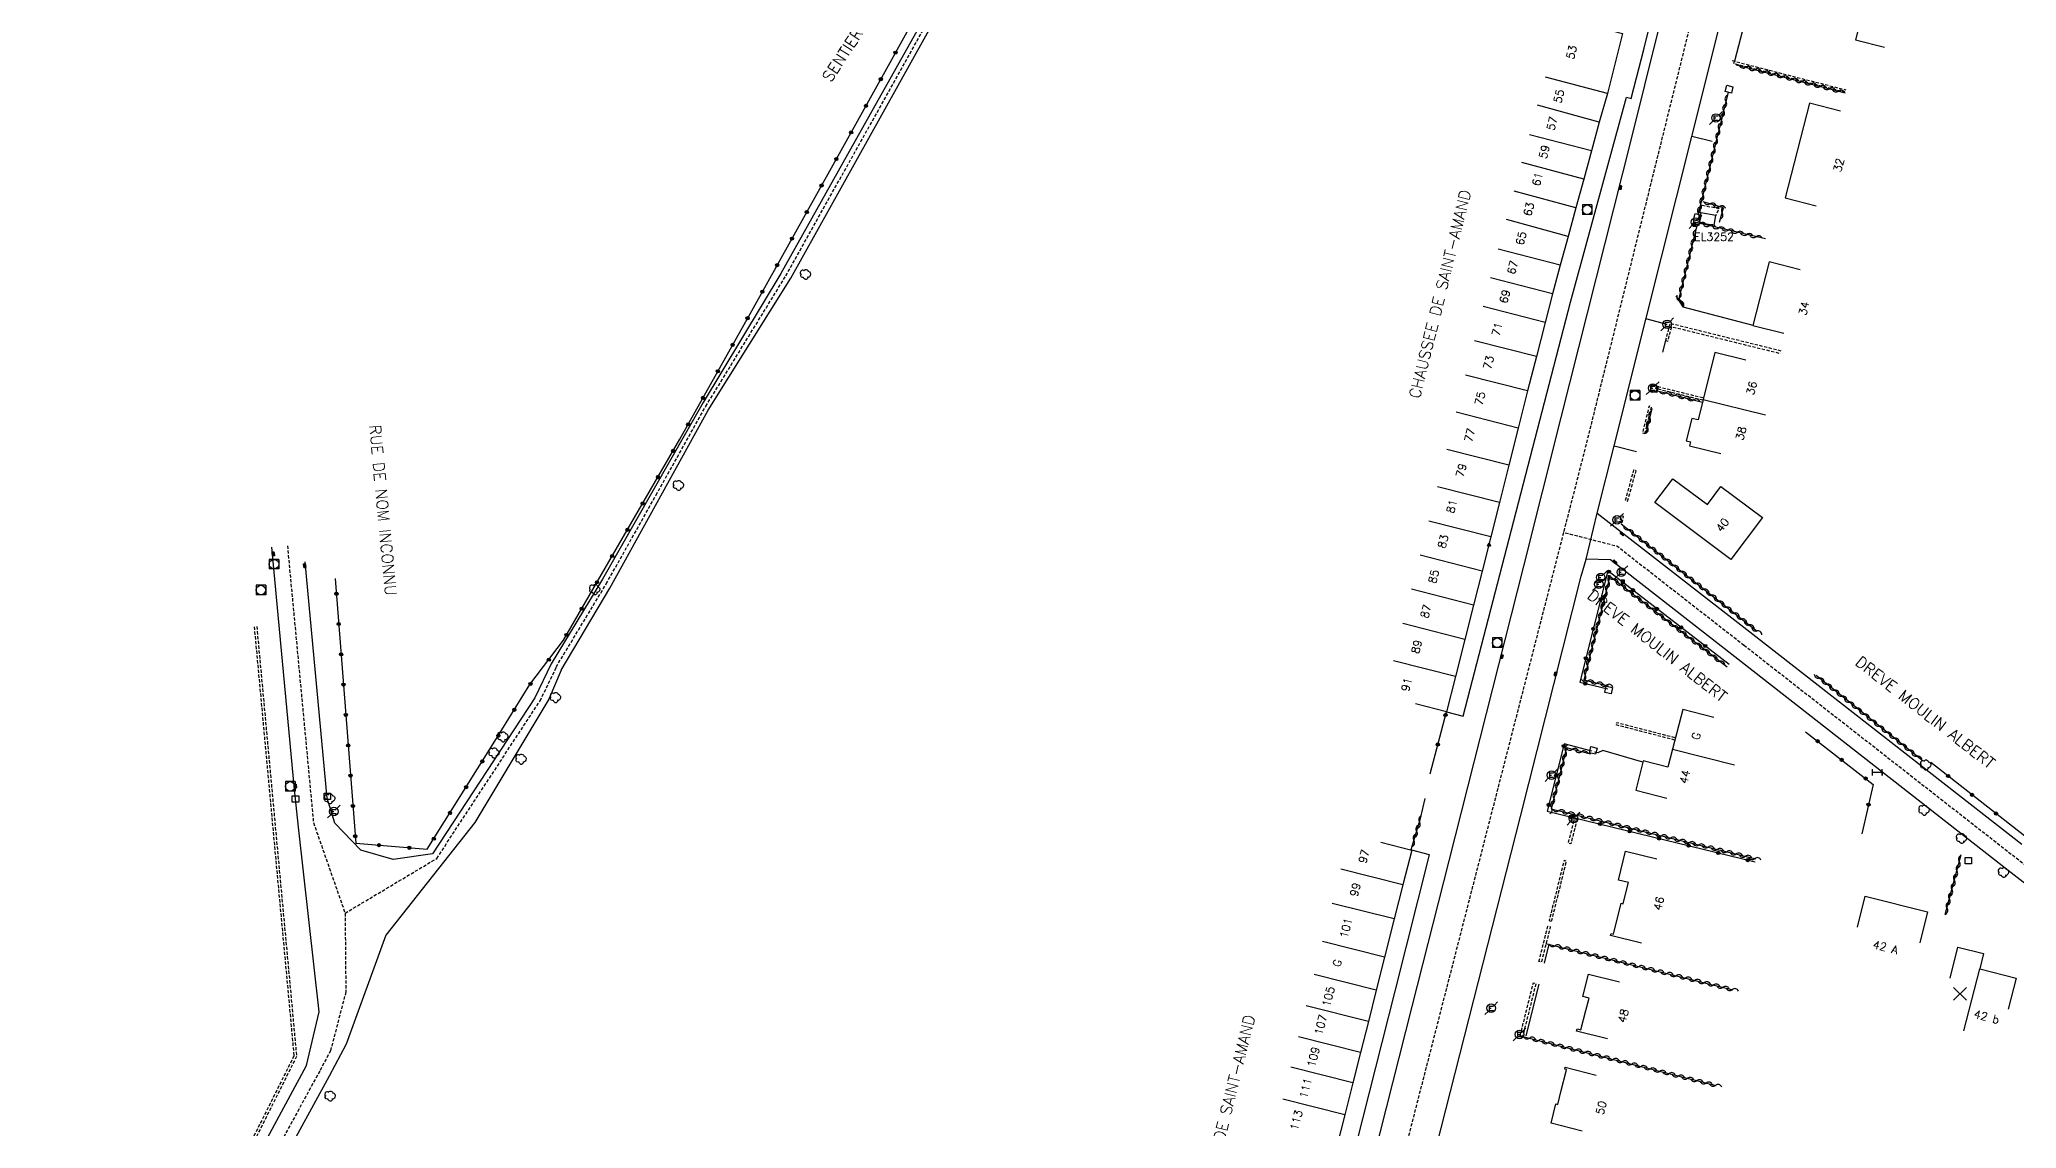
# Model space of a CAD drawing. Header units: millimetres. Extents: x 80999 to 82000, y 143000 to 144001.
# Drawn here: x 81236 to 81544.8, y 143207.1 to 143377.2 of the extents above; entities that cross this region are included whole.
import ezdxf
from ezdxf.enums import TextEntityAlignment as Align

# ---------------------------------------------------------------- set-up
doc = ezdxf.new("R2010")
doc.units = ezdxf.units.MM
doc.linetypes.add('DASHED', pattern=[0.75, 0.5, -0.25])
doc.layers.get('0').update_dxf_attribs({"linetype": 'CONTINUOUS'})
for name, color, linetype in [('W0001', 6, 'DASHED'), ('W0008', 7, 'CONTINUOUS'), ('W0100', 7, 'CONTINUOUS'), ('W0112', 1, 'DASHED'), ('W0300', 7, 'CONTINUOUS'), ('W0310', 3, 'CONTINUOUS'), ('W0322', 7, 'CONTINUOUS'), ('W0330', 7, 'CONTINUOUS'), ('W0400', 7, 'CONTINUOUS'), ('W0420', 7, 'CONTINUOUS'), ('W0471', 7, 'CONTINUOUS'), ('W0851', 7, 'CONTINUOUS'), ('W0984', 7, 'CONTINUOUS'), ('W0989', 7, 'CONTINUOUS'), ('W0991', 7, 'CONTINUOUS'), ('W1102', 7, 'CONTINUOUS'), ('W1474', 7, 'CONTINUOUS')]:
    doc.layers.add(name, color=color, linetype=linetype)
doc.styles.get("Standard").update_dxf_attribs({"font": 'romans.shx', "width": 0.85})

# ---------------------------------------------------------------- blocks, each defined once
blk = doc.blocks.new('t991o')
at = {"color": 0, "linetype": 'Continuous'}
for p, q in [((-1, 1), (1, -1)), ((-1, -1), (1, 1))]:
    blk.add_line(p, q, dxfattribs=at)
blk = doc.blocks.new('t322o')
at = {"color": 0, "linetype": 'Continuous'}
for radius in [0.25, 0.15]:
    blk.add_circle((0, 0), radius, dxfattribs=at)
blk = doc.blocks.new('T420')
for p, q in [((0.75, 0.75), (-0.75, 0.75)), ((-0.75, 0.75), (-0.75, -0.75)), ((0.75, 0.75), (0.75, -0.75)), ((0.75, -0.75), (-0.75, -0.75))]:
    blk.add_line(p, q)
blk.add_ellipse((0, 0), major_axis=(-0.53, 0.53), ratio=1, start_param=3.926991, end_param=10.210176)
blk = doc.blocks.new('T400')
for p, q in [((-0.15, 0.3), (0.15, 0.3)), ((-0.15, -0.25), (-0.15, 0.3)), ((-0.15, 0.15), (0.15, 0.15)), ((-0.15, 0), (0.15, 0)), ((0.15, 0.3), (0.15, -0.25)), ((-0.15, -0.15), (0.15, -0.15)), ((-0.15, -0.25), (-0.15, -0.3)), ((-0.15, -0.3), (0.15, -0.3)), ((0.15, -0.3), (0.15, -0.25))]:
    blk.add_line(p, q)
blk = doc.blocks.new('T300')
for p, q in [((-0.8, 0.51), (-0.86, 0.34)), ((-0.86, 0.34), (-0.86, 0.17)), ((-0.86, 0.17), (-0.74, 0.06)), ((-0.69, 0.63), (-0.8, 0.51)), ((-0.8, -0.06), (-0.74, 0.06)), ((-0.74, 0.06), (-0.69, 0.11)), ((-0.57, 0.69), (-0.69, 0.63)), ((-0.46, 0.69), (-0.57, 0.69)), ((-0.29, 0.63), (-0.46, 0.69)), ((-0.29, 0.63), (-0.17, 0.74)), ((-0.23, 0.57), (-0.29, 0.63)), ((-0.17, 0.74), (-0.06, 0.8)), ((-0.06, 0.8), (0.06, 0.8)), ((0.06, 0.8), (0.23, 0.74)), ((0.23, 0.74), (0.34, 0.63)), ((0.34, 0.63), (0.4, 0.51)), ((0.46, 0.46), (0.34, 0.46)), ((0.4, 0.51), (0.4, 0.46)), ((0.57, 0.4), (0.46, 0.46)), ((0.57, 0.4), (0.69, 0.29)), ((0.69, 0.29), (0.74, 0.17)), ((0.74, 0.06), (0.69, -0.17)), ((0.74, 0.17), (0.74, 0.06)), ((-0.8, -0.17), (-0.8, -0.06)), ((-0.8, -0.23), (-0.8, -0.17)), ((-0.74, -0.34), (-0.8, -0.23)), ((-0.69, -0.4), (-0.74, -0.34)), ((-0.51, -0.46), (-0.69, -0.4)), ((-0.4, -0.46), (-0.51, -0.46)), ((-0.4, -0.46), (-0.34, -0.46)), ((-0.34, -0.46), (-0.34, -0.4)), ((-0.34, -0.51), (-0.34, -0.46)), ((-0.29, -0.63), (-0.34, -0.51)), ((-0.17, -0.74), (-0.29, -0.63)), ((-0.06, -0.8), (-0.17, -0.74)), ((0.06, -0.8), (-0.06, -0.8)), ((0.17, -0.74), (0.06, -0.8)), ((0.23, -0.69), (0.17, -0.74)), ((0.29, -0.46), (0.23, -0.46)), ((0.29, -0.63), (0.23, -0.69)), ((0.46, -0.4), (0.29, -0.46)), ((0.34, -0.51), (0.29, -0.63)), ((0.34, -0.51), (0.34, -0.46)), ((0.57, -0.34), (0.46, -0.4)), ((0.63, -0.29), (0.57, -0.34)), ((0.69, -0.17), (0.63, -0.29))]:
    blk.add_line(p, q)
blk = doc.blocks.new('t112o')
at = {"color": 0, "linetype": 'Continuous'}
for p, q in [((-0.5, 0.5), (0.5, 0.5)), ((-0.5, -0.5), (-0.5, 0.5)), ((0.5, 0.5), (0.5, -0.5)), ((0.5, -0.5), (-0.5, -0.5))]:
    blk.add_line(p, q, dxfattribs=at)
blk = doc.blocks.new('T471')
for p, q in [((-0.333334, 0.333334), (-0.333334, -0.333334)), ((-0.333334, 0.333334), (0.333334, 0.333334)), ((-0.333334, 0), (0, 0)), ((0.500001, 0.500001), (1.000002, 1.000002)), ((-0.500001, -0.500001), (-1.000002, -1.000002)), ((-0.333334, -0.333334), (0.333334, -0.333334))]:
    blk.add_line(p, q)
blk.add_ellipse((0, 0), major_axis=(0.471405, 0.471405), ratio=1, start_param=5.4977871438, end_param=11.780972451)
blk = doc.blocks.new('t310o')
at = {"color": 0, "linetype": 'Continuous'}
for centre, start, end in [((-0.5, 0.38), 216.8699, 323.1304), ((0.5, -0.37), 36.8699, 143.1303)]:
    blk.add_arc(centre, 0.625, start, end, dxfattribs=at)
blk = doc.blocks.new('t330o')
at = {"color": 0, "linetype": 'Continuous'}
for p, q in [((0.25, -0.25), (-0.25, 0.25)), ((-0.25, -0.25), (0.25, 0.25)), ((-0.25, 0.25), (-0.25, -0.25)), ((0.25, 0.25), (-0.25, 0.25)), ((0.25, -0.25), (0.25, 0.25)), ((-0.25, -0.25), (0.25, -0.25)), ((-0.25, -0.25), (-0.25, -0.25))]:
    blk.add_line(p, q, dxfattribs=at)
blk = doc.blocks.new('T851')
for p, q in [((-0.25, -0.15), (0, 0.32)), ((0, 0.32), (0.25, -0.15)), ((-0.25, -0.15), (0.25, -0.15))]:
    blk.add_line(p, q)
for major_axis in [(-0.106, 0.106), (-0.0354, 0.0354), (-0.0236, 0.0236)]:
    blk.add_ellipse((0, 0), major_axis=major_axis, ratio=1, start_param=3.926991, end_param=10.210176)
blk = doc.blocks.new('T1474')
at = {"color": 0, "linetype": 'Continuous', "flags": 128}
for points in [[(-0.75, -0.5), (-0.75, 0.5)], [(-0.75, 0), (0.75, 0)], [(0.75, 0), (0.75, -0.5), (0.75, 0.5)]]:
    blk.add_lwpolyline(points, dxfattribs=at)

msp = doc.modelspace()

# ---------------------------------------------------------------- linework, layer by layer
at = {"layer": 'W0001', "flags": 128}
for points in [[(81482.7, 143560.09), (81506.08, 143513.87), (81510.77, 143501.53), (81513.24, 143491.91), (81514.48, 143479.08), (81513.74, 143467.98), (81512.25, 143454.41), (81509.8, 143443.89), (81477.44, 143313.39), (81434.7, 143146.98), (81422.6, 143100.35), (81421.93, 143087.92), (81416.93, 143104.02), (81413, 143110.33), (81410.42, 143116.32), (81407.01, 143126.12)], [(81502.25, 143282.58), (81482.41, 143298.07), (81474.06, 143300.22)]]:
    msp.add_lwpolyline(points, dxfattribs=at)
at = {"layer": 'W0001'}
for points in [[(81316.68, 143279.21), (81324.51, 143292.21), (81332.28, 143306.08), (81340.06, 143319.95), (81352.56, 143340.33), (81378.02, 143385.9), (81386.04, 143400.37), (81392.5, 143411.02), (81398, 143419.75), (81403.66, 143428.75), (81425.69, 143447.97), (81443.55, 143466.12), (81457.22, 143482.81), (81459.16, 143491.75), (81461.94, 143498.29), (81466.31, 143508.6), (81476.56, 143533.28)], [(81274.69, 143298.17), (81278.76, 143254.9), (81283.7, 143240.76), (81283.82, 143228.46), (81281.43, 143219.29), (81279.74, 143216.1), (81269.97, 143198.2), (81241.92, 143150.08), (81240.1, 143144.64), (81235.97, 143130.86)], [(81658.58, 143013.37), (81668.86, 143018.45), (81672.59, 143021.59), (81696.82, 143043.3), (81728.99, 143072.15), (81736.91, 143079.32), (81741.42, 143085.24), (81741.95, 143090.28), (81739.35, 143096.62), (81717.33, 143114.52), (81639.23, 143175.42), (81559.36, 143237.94), (81502.26, 143282.58)], [(81283.7, 143240.76), (81298.03, 143249.32), (81314.18, 143273.95), (81316.76, 143279.28)]]:
    msp.add_lwpolyline(points, dxfattribs=at)
at = {"layer": 'W0008'}
for points in [[(81475.36, 143533.86), (81464.98, 143508.94), (81457.91, 143492.42), (81455.89, 143483.54), (81442.44, 143466.52), (81425.41, 143449.14), (81403.2, 143429.06), (81391.71, 143411.38), (81385.31, 143400.82), (81377.29, 143386.18), (81362.19, 143359.3), (81351.78, 143340.69), (81339.67, 143320.55), (81323.92, 143292.92), (81315.91, 143279.69)], [(81317.46, 143278.73), (81325.09, 143291.51), (81340.45, 143319.36), (81353.34, 143339.97), (81363.5, 143358.2), (81378.75, 143385.62), (81386.84, 143400.05), (81404.12, 143428.43), (81425.98, 143446.79), (81444.67, 143465.73), (81457.22, 143479.47), (81459.86, 143484.68), (81460.42, 143491.07), (81467.65, 143508.26), (81477.76, 143532.71)], [(81275.81, 143260.08), (81272.25, 143297.95)], [(81280.88, 143258.71), (81277.48, 143295.64)], [(81503.66, 143284.35), (81545.64, 143251.53)], [(81572.84, 143224.61), (81542.6, 143248.17), (81500.85, 143280.82)], [(81317.46, 143278.73), (81315.53, 143274.19), (81303.96, 143254.9), (81290.07, 143237.32), (81283.88, 143220.28), (81281.23, 143215.29), (81271.45, 143197.37), (81243.48, 143149.38), (81241.72, 143144.1)], [(81315.91, 143279.69), (81313.35, 143274.42), (81297.37, 143250.04), (81291.23, 143249.15), (81286.15, 143250.61), (81282.08, 143254.81), (81280.88, 143258.71)], [(81237.98, 143144.4), (81239.05, 143147.72), (81242.92, 143154.9), (81261.62, 143187.22), (81277.67, 143216.95), (81279.66, 143225.37), (81276.4, 143254.18), (81275.81, 143260.08)]]:
    msp.add_lwpolyline(points, dxfattribs=at)
at = {"layer": 'W0008', "flags": 128}
for points in [[(81455.77, 143272.23), (81458.37, 143271.53), (81465.23, 143297.83), (81475.17, 143336.22), (81483.92, 143368.23), (81484.64, 143368.02), (81486.68, 143375.91), (81493.37, 143403.1), (81496.55, 143417.12), (81496.25, 143417.49), (81499.51, 143429.52), (81503.61, 143446.37), (81506.34, 143457.82), (81507.02, 143464.39), (81507.16, 143475.93), (81505.65, 143490.15), (81504.68, 143494.4), (81506.31, 143494.77)], [(81452.74, 143198.6), (81467.32, 143255.85), (81472.54, 143276.5), (81476.83, 143293.4), (81477.59, 143296.09), (81479.34, 143303.23), (81481.97, 143313.77), (81486.97, 143333.73), (81494.1, 143362.12), (81502.36, 143394.97)], [(81502.01, 143378.63), (81500.78, 143373.84), (81500.4, 143373.9)], [(81497.27, 143361.31), (81494.1, 143362.12)], [(81491.59, 143337.19), (81492.68, 143335.49), (81503.65, 143332.62)], [(81490.27, 143332.75), (81486.93, 143333.59)], [(81489.98, 143330.21), (81489.52, 143328.4)], [(81481.97, 143313.77), (81485.46, 143312.9)], [(81479.34, 143303.23), (81503.66, 143284.35)], [(81500.85, 143280.82), (81481.39, 143295.95), (81477.59, 143296.09)], [(81486.47, 143264.36), (81480.18, 143266.15), (81479.43, 143265.79), (81478.9, 143265.92)], [(81420.89, 143134.3), (81423.65, 143133.64), (81430.36, 143160.06), (81437.67, 143188.71), (81447.74, 143228.58), (81453.1, 143249.85), (81450.36, 143250.6)]]:
    msp.add_lwpolyline(points, dxfattribs=at)
msp.add_lwpolyline([(81408.43, 143131.09), (81413.84, 143115.41, 0.037283), (81414.21, 143114.53, 0.021191), (81415.05, 143113.09, 0.104863), (81415.96, 143112.16, 0.092348), (81417.31, 143111.58, 0.097313), (81418.55, 143111.55, 0.094512), (81419.74, 143112, 0.053764), (81420.88, 143112.87, 0.0852), (81421.42, 143113.6, 0.023665), (81422.11, 143115.14, 0.031206), (81422.51, 143116.35), (81426.55, 143132.14), (81435.36, 143166.74), (81450.42, 143226.17), (81456.19, 143248.95), (81467.85, 143294.95), (81473.7, 143318.21), (81484.68, 143361.72), (81488.87, 143378.52)], format="xyb", dxfattribs=at)
at = {"layer": 'W0100', "flags": 128}
for points in [[(81526.22, 143393.12), (81521.37, 143394.32), (81520.35, 143390.22), (81513.49, 143391.93), (81512.2, 143386.74), (81519.48, 143384.94), (81518.29, 143380.15), (81520.28, 143379.65), (81519.67, 143377.19), (81524.2, 143376.06)], [(81478.41, 143379.42), (81483.27, 143378.2), (81480.91, 143368.81), (81479.65, 143364.33), (81478.44, 143359.87), (81477.21, 143355.41), (81476, 143350.95), (81474.78, 143346.48), (81473.56, 143342.01), (81472.34, 143337.54), (81471.18, 143333.06), (81469.82, 143327.71), (81468.45, 143322.35), (81466.98, 143316.55), (81465.5, 143310.73), (81464.04, 143304.91), (81462.68, 143299.54), (81461.35, 143294.21), (81460, 143288.88), (81458.66, 143283.54), (81457.19, 143277.72), (81455.77, 143272.23), (81450.93, 143273.48)], [(81517.33, 143366.04), (81512.49, 143367.28), (81508.69, 143352.5), (81513.53, 143351.25)], [(81511.02, 143341.26), (81506.18, 143342.5), (81503.64, 143332.59), (81508.48, 143331.35)], [(81502.55, 143327.14), (81497.7, 143328.33), (81495.89, 143321.03), (81495.09, 143317.82), (81494.12, 143318.06), (81493.24, 143314.54), (81493.92, 143314.37), (81493.77, 143313.76), (81498.62, 143312.56)], [(81497.53, 143271.31), (81492.69, 143272.56), (81491.09, 143266.4), (81490.38, 143263.56), (81486.52, 143264.55), (81485.36, 143259.99), (81490.2, 143258.74)], [(81445.52, 143251.85), (81450.36, 143250.6), (81448.96, 143245.19), (81447.62, 143239.85), (81446.11, 143233.87), (81444.79, 143228.72), (81443.57, 143223.85), (81442.34, 143218.99), (81441.16, 143214.23), (81439.9, 143209.27), (81438.65, 143204.37), (81437.38, 143199.26), (81436.08, 143194.15), (81434.83, 143189.33), (81433.58, 143184.44), (81432.37, 143179.59), (81431.15, 143174.75), (81429.78, 143169.41), (81428.46, 143164.09), (81427.03, 143158.49), (81425.61, 143152.85), (81424.22, 143147.37), (81419.37, 143148.59)], [(81486.26, 143236.08), (81481.4, 143237.28), (81481.48, 143237.58), (81481.86, 143237.49), (81481.96, 143237.89), (81483.06, 143242.31), (81483.37, 143242.23), (81483.43, 143242.48), (81484.19, 143245.54), (81482.66, 143245.93), (81482.66, 143245.93), (81483.76, 143250.45), (81488.62, 143249.25)], [(81480.92, 143221.11), (81476.08, 143222.34), (81476.17, 143222.7), (81476.77, 143222.55), (81477.55, 143225.54), (81478.05, 143227.48), (81477.09, 143227.73), (81477.98, 143231.24), (81482.83, 143230.01)], [(81476.96, 143206.71), (81472.11, 143207.95), (81472.88, 143210.95), (81473.16, 143210.88), (81473.72, 143213.07), (81474.49, 143216.09), (81474.55, 143216.32), (81474.25, 143216.39), (81474.33, 143216.7), (81479.17, 143215.46)]]:
    msp.add_lwpolyline(points, dxfattribs=at)
for points in [[(81497.61, 143348.25), (81497.87, 143349.74), (81495.51, 143350.16), (81495.24, 143348.67)], [(81498.65, 143307.44), (81505.14, 143302.59), (81500.22, 143296.01), (81488.32, 143304.9), (81491.13, 143308.63), (81496.55, 143304.59)]]:
    msp.add_lwpolyline(points, close=True, dxfattribs=at)
at = {"layer": 'W0100'}
for points in [[(81519.99, 143238.59), (81521.21, 143243.44), (81530.94, 143240.99), (81529.72, 143236.14)], [(81534.48, 143230.59), (81535.68, 143235.44), (81539.68, 143234.45), (81539.09, 143232.07), (81544.79, 143230.59), (81543.53, 143225.75)]]:
    msp.add_lwpolyline(points, dxfattribs=at)
at = {"layer": 'W0112', "flags": 128}
for points in [[(81518.09, 143368.99), (81500.67, 143373.46), (81500.77, 143373.85), (81518.19, 143369.38)], [(81495.51, 143350.16), (81495.38, 143350.18), (81495.41, 143350.35), (81495.56, 143351.38), (81498.35, 143350.87), (81497.87, 143349.74)], [(81508.06, 143328.58), (81490.68, 143332.88), (81489.98, 143330.21)], [(81489.98, 143330.21), (81490.37, 143330.11), (81490.96, 143332.39), (81507.96, 143328.2)], [(81495.86, 143320.88), (81488.47, 143322.7), (81488.57, 143323.09), (81495.95, 143321.27)], [(81491.46, 143267.8), (81482.27, 143270.17), (81482.37, 143270.56), (81491.56, 143268.18)]]:
    msp.add_lwpolyline(points, dxfattribs=at)
for points in [[(81486.78, 143315.69), (81487.81, 143319.85), (81487.42, 143319.95), (81486.39, 143315.78)], [(81484.07, 143305.13), (81485.4, 143309.87), (81485.01, 143309.98), (81483.69, 143305.24)], [(81483.2, 143301.73), (81483.44, 143302.71), (81483.05, 143302.8), (81482.81, 143301.82)], [(81476.18, 143255.42), (81475.2, 143251.58), (81474.81, 143251.68), (81475.79, 143255.52)], [(81472.2, 143239.49), (81474.53, 143248.89), (81474.14, 143248.99), (81471.81, 143239.59)], [(81470.22, 143233.19), (81471.61, 143238.72), (81472, 143238.63), (81470.6, 143233.09)], [(81467.29, 143221.61), (81469.36, 143229.89), (81469.75, 143229.79), (81467.67, 143221.51)]]:
    msp.add_lwpolyline(points, close=True, dxfattribs=at)
at = {"layer": 'W0112'}
for points in [[(81269.5, 143285.51), (81275.71, 143218.46), (81258.15, 143183.3), (81254.53, 143177.42)], [(81269.9, 143285.55), (81276.12, 143218.38), (81258.5, 143183.11), (81254.87, 143177.21)]]:
    msp.add_lwpolyline(points, dxfattribs=at)
at = {"layer": 'W0310'}
for p, q in [((81530.04, 143264.67), (81513.53, 143277.88)), ((81533.71, 143240.57), (81536.2, 143249.9)), ((81471.09, 143232.97), (81471.83, 143235.9)), ((81468.21, 143221.59), (81470.24, 143229.67))]:
    msp.add_line(p, q, dxfattribs=at)
at = {"layer": 'W0310', "flags": 128}
for points in [[(81501.06, 143373.28), (81518.07, 143368.91)], [(81499.78, 143369.02), (81495.09, 143350.02)], [(81498.43, 143348.73), (81499.07, 143350.95), (81495.87, 143351.91)], [(81505.61, 143346.1), (81494.54, 143348.73)], [(81494.82, 143347.98), (81492.06, 143336.79), (81492.76, 143335.63)], [(81488.55, 143322.41), (81495.78, 143320.59)], [(81487.86, 143319.62), (81486.9, 143315.71)], [(81483.06, 143301.56), (81504.33, 143284.8)], [(81499.64, 143279.2), (81481.31, 143293.36), (81477.21, 143277.2), (81481.07, 143276.29)], [(81478.35, 143265.61), (81474.53, 143266.58), (81472.12, 143257.08), (81504.1, 143249.26)], [(81450.24, 143250.69), (81451.74, 143255.55)], [(81471.3, 143236.03), (81500.53, 143228.79)], [(81467.29, 143221.61), (81497.93, 143213.82)]]:
    msp.add_lwpolyline(points, dxfattribs=at)
at = {"layer": 'W0322'}
for points in [[(81282.16, 143293.03), (81285.37, 143251.68), (81296.55, 143250.75), (81307.11, 143267.62), (81312.58, 143276.46), (81317.81, 143283.39), (81336.01, 143314.79), (81347.23, 143334.84), (81368.32, 143372.72), (81380.03, 143393.82), (81389.97, 143412.17), (81398.03, 143424.86), (81401.64, 143429.64)], [(81312.58, 143276.46), (81317.81, 143283.39), (81336.01, 143314.79), (81347.23, 143334.84), (81368.32, 143372.72), (81380.03, 143393.82), (81389.97, 143412.17), (81398.03, 143424.86), (81401.64, 143429.64)], [(81282.16, 143293.03), (81285.37, 143251.68), (81296.55, 143250.75), (81307.11, 143267.62)], [(81511.89, 143269.09), (81522.46, 143260.86), (81520.65, 143253.17)], [(81558.23, 143244.56), (81557.67, 143243.75), (81531.44, 143264.32)]]:
    msp.add_lwpolyline(points, dxfattribs=at)
at = {"layer": 'W0322', "flags": 128}
for points in [[(81499.95, 143279.6), (81481.01, 143294.22), (81476.6, 143276.83), (81480.96, 143275.8)], [(81453.22, 143262.52), (81455.77, 143272.23)], [(81478.47, 143266.09), (81474.17, 143267.19), (81471.51, 143256.71), (81504.01, 143248.76)], [(81451.74, 143255.55), (81452.46, 143258.68)]]:
    msp.add_lwpolyline(points, dxfattribs=at)
at = {"layer": 'W1102'}
msp.add_line((81536.58, 143222.39), (81539.09, 143232.07), dxfattribs=at)
at = {"layer": 'W1102', "flags": 128}
for points in [[(81480.91, 143368.81), (81471.25, 143371.39)], [(81479.65, 143364.33), (81470.01, 143367)], [(81478.44, 143359.87), (81468.75, 143362.36)], [(81477.21, 143355.41), (81467.57, 143358.05)], [(81476, 143350.95), (81466.35, 143353.58)], [(81474.78, 143346.48), (81465.13, 143349.11)], [(81473.56, 143342.01), (81463.87, 143344.5)], [(81472.34, 143337.54), (81462.65, 143340.02)], [(81471.18, 143333.06), (81461.5, 143335.55)], [(81469.82, 143327.71), (81460.13, 143330.19)], [(81468.45, 143322.35), (81458.76, 143324.83)], [(81495.89, 143321.03), (81505.6, 143318.61)], [(81466.98, 143316.55), (81457.29, 143319.03)], [(81465.5, 143310.73), (81455.81, 143313.21)], [(81464.04, 143304.91), (81454.35, 143307.39)], [(81462.68, 143299.54), (81453, 143302.02)], [(81461.35, 143294.21), (81451.66, 143296.69)], [(81460, 143288.88), (81450.32, 143291.36)], [(81458.66, 143283.54), (81448.97, 143286.01)], [(81457.19, 143277.72), (81447.5, 143280.2)], [(81491.09, 143266.4), (81500.78, 143263.93)], [(81448.96, 143245.19), (81439.26, 143247.63)], [(81447.62, 143239.85), (81437.92, 143242.29)], [(81446.11, 143233.87), (81436.41, 143236.31)], [(81444.79, 143228.72), (81435.09, 143231.16)], [(81443.57, 143223.85), (81433.87, 143226.29)], [(81442.34, 143218.99), (81432.65, 143221.44)], [(81441.16, 143214.23), (81431.46, 143216.68)], [(81439.9, 143209.27), (81430.21, 143211.72)]]:
    msp.add_lwpolyline(points, dxfattribs=at)

# ---------------------------------------------------------------- block references
at = {"layer": 'W0112'}
for p, rotation in [((81499.93, 143369.49), 256.1070333384254), ((81494.96, 143349.43), 255.0933119479622), ((81488.26, 143322.7), 257.1540996962088), ((81481.12, 143275.62), 256.977701929936), ((81478.71, 143266.19), 255.2293833108469)]:
    msp.add_blockref('t112o', p, dxfattribs=dict(at, rotation=rotation))
for p in [(81275.96, 143258.6), (81280.94, 143259.02), (81537.29, 143248.97)]:
    msp.add_blockref('t112o', p, dxfattribs=at)
at = {"layer": 'W0300'}
for p in [(81355.68, 143340.53), (81335.83, 143307.57), (81322.74, 143291.31), (81316.61, 143274.44), (81308.39, 143268.3), (81307.02, 143265.79), (81311.23, 143264.81), (81530.7, 143263.89), (81281.35, 143258.63), (81530.44, 143256.84), (81536.29, 143252.42), (81542.85, 143247.12), (81281.41, 143212.17)]:
    msp.add_blockref('T300', p, dxfattribs=at)
at = {"layer": 'W0310'}
for p, rotation in [((81502.51, 143372.91), 345.5909969459067), ((81503.97, 143372.54), 345.5909969459067), ((81505.42, 143372.16), 345.5909969459067), ((81506.87, 143371.79), 345.5909969459067), ((81508.33, 143371.42), 345.5909969459067), ((81509.78, 143371.05), 345.5909969459067), ((81511.23, 143370.67), 345.5909969459067), ((81512.68, 143370.3), 345.5909969459067), ((81514.14, 143369.93), 345.5909969459067), ((81515.59, 143369.55), 345.5909969459067), ((81499.06, 143366.11), 256.1467941128096), ((81499.42, 143367.56), 256.1467941128096), ((81517.04, 143369.18), 345.5909969459067), ((81498.34, 143363.2), 256.1467941128096), ((81498.7, 143364.65), 256.1467941128096), ((81497.62, 143360.28), 256.1467941128096), ((81497.98, 143361.74), 256.1467941128096), ((81496.9, 143357.37), 256.1467941128096), ((81497.26, 143358.83), 256.1467941128096), ((81496.19, 143354.46), 256.1467941128096), ((81496.54, 143355.91), 256.1467941128096), ((81495.47, 143351.54), 256.1467941128096), ((81495.83, 143353), 256.1467941128096), ((81496.97, 143351.58), 163.212022402353), ((81498.41, 143351.15), 163.212022402353), ((81495.4, 143348.53), 166.6512103044433), ((81495.11, 143350.09), 256.1467941128096), ((81496.86, 143348.18), 166.6512103044433), ((81498.32, 143347.83), 166.6512103044433), ((81498.85, 143350.17), 73.91503186687517), ((81494.1, 143345.06), 256.1575057236963), ((81494.46, 143346.52), 256.1575057236963), ((81499.78, 143347.49), 166.6512103044433), ((81501.23, 143347.14), 166.6512103044433), ((81502.69, 143346.79), 166.6512103044433), ((81504.15, 143346.45), 166.6512103044433), ((81493.39, 143342.15), 256.1575057236963), ((81493.74, 143343.61), 256.1575057236963), ((81492.67, 143339.24), 256.1575057236963), ((81493.03, 143340.69), 256.1575057236963), ((81492.31, 143336.38), 301.0193732825683), ((81492.31, 143337.78), 256.1575057236963), ((81490, 143322.04), 345.9312193202928), ((81491.46, 143321.68), 345.9312193202928), ((81492.91, 143321.31), 345.9312193202928), ((81494.37, 143320.95), 345.9312193202928), ((81487.14, 143316.71), 256.129615913548), ((81487.5, 143318.17), 256.129615913548), ((81484.23, 143300.64), 321.7527574115596), ((81485.41, 143299.71), 321.7527574115596), ((81486.59, 143298.78), 321.7527574115596), ((81487.77, 143297.85), 321.7527574115596), ((81488.95, 143296.92), 321.7527574115596), ((81490.12, 143295.99), 321.7527574115596), ((81491.3, 143295.06), 321.7527574115596), ((81481.1, 143292.55), 255.787150480205), ((81481.83, 143292.95), 142.3210593049917), ((81483.02, 143292.04), 142.3210593049917), ((81492.48, 143294.14), 321.7527574115596), ((81493.66, 143293.21), 321.7527574115596), ((81494.84, 143292.28), 321.7527574115596), ((81480.37, 143289.64), 255.787150480205), ((81480.74, 143291.1), 255.787150480205), ((81484.21, 143291.12), 142.3210593049917), ((81485.4, 143290.2), 142.3210593049917), ((81486.58, 143289.29), 142.3210593049917), ((81496.01, 143291.35), 321.7527574115596), ((81497.19, 143290.42), 321.7527574115596), ((81498.37, 143289.49), 321.7527574115596), ((81479.63, 143286.73), 255.787150480205), ((81480, 143288.19), 255.787150480205), ((81487.77, 143288.37), 142.3210593049917), ((81488.96, 143287.45), 142.3210593049917), ((81490.15, 143286.54), 142.3210593049917), ((81499.55, 143288.56), 321.7527574115596), ((81500.73, 143287.64), 321.7527574115596), ((81501.9, 143286.71), 321.7527574115596), ((81503.08, 143285.78), 321.7527574115596), ((81478.53, 143282.37), 255.787150480205), ((81478.89, 143283.83), 255.787150480205), ((81479.26, 143285.28), 255.787150480205), ((81491.33, 143285.62), 142.3210593049917), ((81492.52, 143284.7), 142.3210593049917), ((81493.71, 143283.78), 142.3210593049917), ((81494.89, 143282.87), 142.3210593049917), ((81504.26, 143284.85), 321.7527574115596), ((81477.79, 143279.46), 255.787150480205), ((81478.16, 143280.92), 255.787150480205), ((81496.08, 143281.95), 142.3210593049917), ((81497.27, 143281.03), 142.3210593049917), ((81498.46, 143280.12), 142.3210593049917), ((81477.86, 143277.04), 346.7835499837487), ((81477.42, 143278.01), 255.787150480205), ((81514.03, 143277.48), 141.3371499914103), ((81515.21, 143276.54), 141.3371499914103), ((81479.32, 143276.7), 346.7835499837487), ((81480.78, 143276.36), 346.7835499837487), ((81516.38, 143275.6), 141.3371499914103), ((81517.55, 143274.67), 141.3371499914103), ((81518.72, 143273.73), 141.3371499914103), ((81519.89, 143272.79), 141.3371499914103), ((81521.06, 143271.86), 141.3371499914103), ((81522.23, 143270.92), 141.3371499914103), ((81523.4, 143269.98), 141.3371499914103), ((81524.57, 143269.04), 141.3371499914103), ((81525.75, 143268.11), 141.3371499914103), ((81526.92, 143267.17), 141.3371499914103), ((81474.02, 143264.58), 255.7209825167084), ((81474.39, 143266.03), 255.7209825167084), ((81475.44, 143266.35), 165.7095902679387), ((81476.89, 143265.98), 165.7095902679387), ((81528.09, 143266.23), 141.3371499914103), ((81529.26, 143265.3), 141.3371499914103), ((81473.28, 143261.67), 255.7209825167084), ((81473.65, 143263.12), 255.7209825167084), ((81472.54, 143258.76), 255.7209825167084), ((81472.91, 143260.21), 255.7209825167084), ((81451.57, 143254.99), 72.82413834499803), ((81472.17, 143257.31), 255.7209825167084), ((81473.34, 143256.78), 346.2562205901078), ((81474.8, 143256.42), 346.2562205901078), ((81476.26, 143256.07), 346.2562205901078), ((81477.71, 143255.71), 346.2562205901078), ((81479.17, 143255.35), 346.2562205901078), ((81450.68, 143252.12), 72.82413834499803), ((81451.12, 143253.56), 72.82413834499803), ((81480.63, 143255), 346.2562205901078), ((81482.09, 143254.64), 346.2562205901078), ((81483.54, 143254.28), 346.2562205901078), ((81485, 143253.93), 346.2562205901078), ((81486.46, 143253.57), 346.2562205901078), ((81487.91, 143253.21), 346.2562205901078), ((81489.37, 143252.86), 346.2562205901078), ((81490.83, 143252.5), 346.2562205901078), ((81492.28, 143252.14), 346.2562205901078), ((81493.74, 143251.79), 346.2562205901078), ((81495.2, 143251.43), 346.2562205901078), ((81496.66, 143251.08), 346.2562205901078), ((81498.11, 143250.72), 346.2562205901078), ((81499.57, 143250.36), 346.2562205901078), ((81501.03, 143250.01), 346.2562205901078), ((81502.48, 143249.65), 346.2562205901078), ((81503.94, 143249.29), 346.2562205901078), ((81535.9, 143248.79), 75.0494372132413), ((81535.13, 143245.89), 75.0494372132413), ((81535.52, 143247.34), 75.0494372132413), ((81534.35, 143242.99), 75.0494372132413), ((81534.74, 143244.44), 75.0494372132413), ((81533.97, 143241.54), 75.0494372132413), ((81472.75, 143235.67), 346.0941478293184), ((81474.21, 143235.31), 346.0941478293184), ((81475.66, 143234.95), 346.0941478293184), ((81477.12, 143234.59), 346.0941478293184), ((81478.58, 143234.23), 346.0941478293184), ((81480.03, 143233.87), 346.0941478293184), ((81481.49, 143233.51), 346.0941478293184), ((81482.95, 143233.15), 346.0941478293184), ((81484.4, 143232.79), 346.0941478293184), ((81485.86, 143232.43), 346.0941478293184), ((81487.31, 143232.07), 346.0941478293184), ((81488.77, 143231.71), 346.0941478293184), ((81490.23, 143231.34), 346.0941478293184), ((81491.68, 143230.98), 346.0941478293184), ((81493.14, 143230.62), 346.0941478293184), ((81494.59, 143230.26), 346.0941478293184), ((81496.05, 143229.9), 346.0941478293184), ((81497.51, 143229.54), 346.0941478293184), ((81498.96, 143229.18), 346.0941478293184), ((81500.42, 143228.82), 346.0941478293184), ((81468.74, 143221.24), 345.7334874788933), ((81470.19, 143220.87), 345.7334874788933), ((81471.65, 143220.5), 345.7334874788933), ((81473.1, 143220.13), 345.7334874788933), ((81474.55, 143219.76), 345.7334874788933), ((81476.01, 143219.39), 345.7334874788933), ((81477.46, 143219.02), 345.7334874788933), ((81478.92, 143218.65), 345.7334874788933), ((81480.37, 143218.28), 345.7334874788933), ((81481.82, 143217.92), 345.7334874788933), ((81483.28, 143217.55), 345.7334874788933), ((81484.73, 143217.18), 345.7334874788933), ((81486.18, 143216.81), 345.7334874788933), ((81487.64, 143216.44), 345.7334874788933), ((81489.09, 143216.07), 345.7334874788933), ((81490.55, 143215.7), 345.7334874788933), ((81492, 143215.33), 345.7334874788933), ((81493.45, 143214.96), 345.7334874788933), ((81494.91, 143214.59), 345.7334874788933), ((81496.36, 143214.22), 345.7334874788933), ((81497.81, 143213.85), 345.7334874788933)]:
    msp.add_blockref('t310o', p, dxfattribs=dict(at, rotation=rotation))
at = {"layer": 'W0322'}
for p, rotation in [((81369.7, 143375.2), 60.9896057985199), ((81367.39, 143371.04), 60.8799620102416), ((81365.08, 143366.89), 60.8799620102416), ((81362.77, 143362.74), 60.8799620102416), ((81360.46, 143358.59), 60.8799620102416), ((81358.14, 143354.44), 60.8799620102416), ((81355.83, 143350.29), 60.8799620102416), ((81353.52, 143346.14), 60.8799620102416), ((81351.21, 143341.99), 60.8799620102416), ((81348.9, 143337.85), 60.8799620102416), ((81346.58, 143333.7), 60.77187321679384), ((81344.26, 143329.55), 60.77187321679384), ((81341.95, 143325.41), 60.77187321679384), ((81339.63, 143321.26), 60.77187321679384), ((81337.31, 143317.12), 60.77187321679384), ((81334.96, 143312.99), 59.90542275687647), ((81332.58, 143308.88), 59.90542275687647), ((81330.2, 143304.77), 59.90542275687647), ((81327.82, 143300.66), 59.90542275687647), ((81325.43, 143296.55), 59.90542275687647), ((81323.05, 143292.44), 59.90542275687647), ((81481.15, 143294.11), 142.3210593048904), ((81282.35, 143290.66), 274.4336562005665), ((81479.89, 143289.79), 255.7871504803162), ((81484.91, 143291.21), 142.3210593048904), ((81320.67, 143288.33), 59.90542275687647), ((81488.67, 143288.31), 142.3210593048904), ((81282.71, 143285.93), 274.4336562005665), ((81318.29, 143284.22), 59.90542275687647), ((81478.72, 143285.18), 255.7871504803162), ((81492.43, 143285.4), 142.3210593048904), ((81283.08, 143281.19), 274.4336562005665), ((81315.53, 143280.36), 52.99147037693722), ((81477.56, 143280.58), 255.7871504803162), ((81496.19, 143282.5), 142.3210593048904), ((81283.45, 143276.46), 274.4336562005665), ((81312.67, 143276.57), 52.99147037693722), ((81477.46, 143276.62), 346.7835499833675), ((81283.82, 143271.72), 274.4336562005665), ((81310.15, 143272.54), 58.2356587379511), ((81455.63, 143271.71), 75.31531653543873), ((81307.65, 143268.5), 58.2356587379511), ((81513.76, 143267.63), 322.1076533254511), ((81284.18, 143266.98), 274.4336562005665), ((81454.43, 143267.12), 75.31531653543873), ((81474.09, 143266.88), 255.7209825168288), ((81517.51, 143264.71), 322.1076533254511), ((81284.55, 143262.25), 274.4336562005665), ((81305.14, 143264.47), 57.94877293809589), ((81472.92, 143262.28), 255.7209825168288), ((81521.26, 143261.8), 322.1076533254511), ((81534.15, 143262.18), 141.9044677015687), ((81302.62, 143260.44), 57.94877293809589), ((81537.89, 143259.25), 141.9044677015687), ((81284.92, 143257.51), 274.4336562005665), ((81300.1, 143256.42), 57.94877293809589), ((81471.75, 143257.67), 255.7209825168288), ((81475.16, 143255.82), 346.2562205900718), ((81521.72, 143257.72), 256.7440501089144), ((81541.63, 143256.32), 141.9044677015687), ((81285.29, 143252.78), 274.4336562005665), ((81297.57, 143252.39), 57.94877293809589), ((81479.77, 143254.69), 346.2562205900718), ((81484.39, 143253.56), 346.2562205900718), ((81489, 143252.43), 346.2562205900718), ((81289.01, 143251.38), 355.23389888542), ((81293.74, 143250.98), 355.23389888542), ((81493.61, 143251.31), 346.2562205900718), ((81498.23, 143250.18), 346.2562205900718), ((81502.84, 143249.05), 346.2562205900718)]:
    msp.add_blockref('t322o', p, dxfattribs=dict(at, rotation=rotation))
at = {"layer": 'W0330'}
for p in [(81494.49, 143348.32), (81483.33, 143292.54)]:
    msp.add_blockref('t330o', p, dxfattribs=at)
at = {"layer": 'W0400'}
for p, rotation in [((81482.92, 143354.11), 165.8700694900279), ((81483.22, 143300.03), 51.92711094871044), ((81272.5, 143296.86), 185.2336324657533), ((81482.08, 143295.61), 232.1143525676547), ((81277.37, 143295.06), 5.792281001944408), ((81464.43, 143280.83), 165.8392346599898), ((81472.81, 143278.16), 345.3357549201442), ((81275.92, 143260.61), 4.688354032972795)]:
    msp.add_blockref('T400', p, dxfattribs=dict(at, rotation=rotation))
at = {"layer": 'W0420'}
for p in [(81477.76, 143350.65), (81485.22, 143321.66), (81485.23, 143321.63), (81272.61, 143295.28), (81270.55, 143291.23), (81463.7, 143283), (81275.13, 143260.56)]:
    msp.add_blockref('T420', p, dxfattribs=at)
at = {"layer": 'W0471'}
for p in [(81497.88, 143364.99), (81494.68, 143348.73), (81490.27, 143332.75), (81488, 143322.78), (81482.42, 143302.21), (81479.59, 143292.15), (81479.87, 143293.22), (81483.09, 143294.04), (81472.18, 143262.33), (81281.96, 143256.64), (81475.61, 143255.52), (81462.77, 143225.91), (81467.2, 143221.82)]:
    msp.add_blockref('T471', p, dxfattribs=at)
at = {"layer": 'W0851'}
msp.add_blockref('T851', (81462.42, 143298.3), dxfattribs=at)
at = {"layer": 'W0991', "rotation": 90}
msp.add_blockref('t991o', (81536, 143228.15), dxfattribs=at)
at = {"layer": 'W1474'}
msp.add_blockref('T1474', (81523.09, 143262.77), dxfattribs=at)

# ---------------------------------------------------------------- texts
at = {"layer": 'W0984'}
msp.add_text('EL3252', height=1.25, dxfattribs=at).set_placement((81497.58, 143346.43), align=Align.MIDDLE)
at = {"layer": 'W0989'}
for s, rotation, p in [('SENTIER DE NOM INCONNU', 56.7602, (81367.5, 143384.1)), ('CHAUSSEE DE SAINT-AMAND', 76.068, (81454.76, 143337.47)), ('RUE DE NOM INCONNU', 275.3779, (81289.62, 143303.72)), ('DREVE MOULIN ALBERT', 322.0186, (81488.72, 143282.55)), ('DREVE MOULIN ALBERT', 321.9908, (81530.58, 143272.13)), ('CHAUSSEE DE SAINT-AMAND', 76.068, (81421.04, 143208.58))]:
    msp.add_text(s, height=1.75, rotation=rotation, dxfattribs=at).set_placement(p, align=Align.MIDDLE)
at = {"layer": 'W0991'}
for s, rotation, p in [('53', 75.9416, (81475.31, 143375.26)), ('55', 75.9015, (81473.33, 143368.4)), ('57', 75.9015, (81472.26, 143364.12)), ('59', 75.9015, (81471.05, 143359.71)), ('32', 76.0478, (81517.06, 143357.63)), ('61', 75.9015, (81469.98, 143355.43)), ('63', 75.9015, (81468.64, 143350.74)), ('65', 75.9015, (81467.44, 143346.19)), ('67', 75.9015, (81466.1, 143341.65)), ('69', 75.9015, (81464.89, 143337.1)), ('34', 75.9312, (81511.62, 143335.25)), ('71', 75.9015, (81463.69, 143332.01)), ('73', 75.9015, (81462.35, 143326.8)), ('36', 75.9312, (81503.45, 143322.8)), ('75', 75.9015, (81461.01, 143321.18)), ('77', 75.9015, (81459.4, 143315.42)), ('38', 75.9312, (81501.78, 143315.72)), ('79', 75.9015, (81458.07, 143309.94)), ('81', 75.9015, (81456.59, 143304.32)), ('40', 53.2525, (81498.9, 143301.4)), ('83', 75.9015, (81455.25, 143298.83)), ('85', 75.9015, (81453.78, 143293.35)), ('87', 75.9015, (81452.55, 143287.92)), ('89', 76.0941, (81451.12, 143282.39)), ('91', 76.0941, (81449.54, 143276.49)), ('G', 76.0941, (81494.78, 143268.43)), ('44', 76.0941, (81493.01, 143262.05)), ('97', 75.4532, (81442.88, 143249.64)), ('99', 75.4532, (81441.53, 143244.44)), ('46', 76.0941, (81488.95, 143242.29)), ('101', 75.4532, (81440.08, 143238.44)), ('42 A', 345.8806, (81524.37, 143235.43)), ('G', 75.4532, (81438.71, 143232.96)), ('105', 75.4532, (81437.34, 143227.72)), ('107', 75.4532, (81436.13, 143223.31)), ('48', 75.496, (81483.41, 143224.73)), ('42 b', 345.4628, (81540.18, 143224.55)), ('109', 75.4532, (81434.99, 143218.29)), ('111', 75.4532, (81433.77, 143213.43)), ('113', 75.4532, (81432.32, 143208.41)), ('50', 75.496, (81479.95, 143210.36))]:
    msp.add_text(s, height=1.25, rotation=rotation, dxfattribs=at).set_placement(p, align=Align.MIDDLE)

doc.saveas('drawing.dxf')
